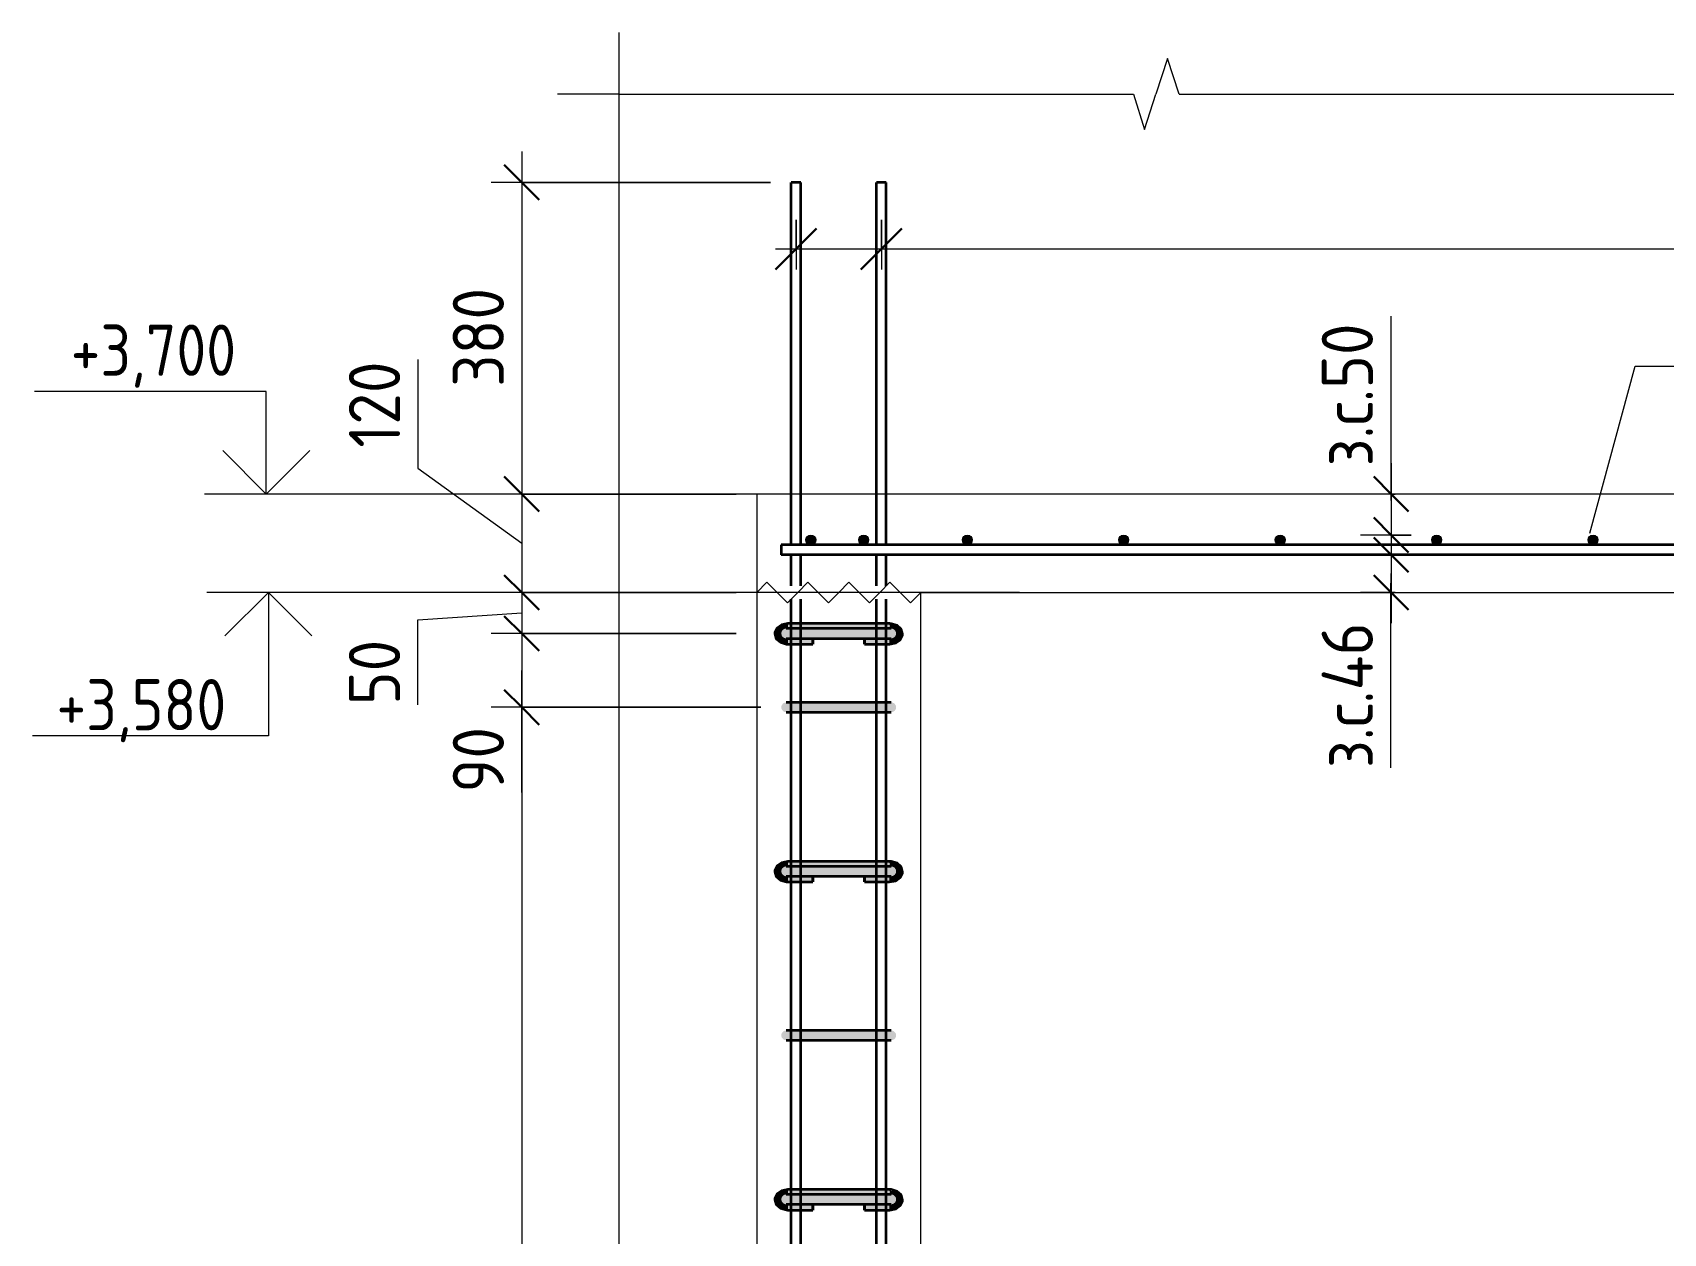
# Model space of a CAD drawing. Header units: millimetres. Extents: x -420 to 46222, y -4716 to 36443.
# Drawn here: x 34207 to 36195, y 2799 to 4263 of the extents above; entities that cross this region are included whole.
import ezdxf

# ---------------------------------------------------------------- set-up
doc = ezdxf.new("R2010")
doc.units = ezdxf.units.MM
for name, color, linetype, lineweight in [('AA_Dim', 7, 'Continuous', 9), ('AA_Dim-25', 7, 'Continuous', 9), ('AA_Oformlenie', 7, 'Continuous', 9), ('AA_Vinoska', 7, 'Continuous', 9), ('AA_Visotnaya otmetka', 7, 'Continuous', 9), ('AF_Perekritie_Опалубка', 253, 'Continuous', 20), ('AF_Stena_Опалубка', 253, 'Continuous', 20), ('KR_Armatura', 7, 'Continuous', 20), ('KR_Armatura_Tonkie', 7, 'Continuous', 20)]:
    doc.layers.add(name, color=color, linetype=linetype, lineweight=lineweight)
doc.styles.add('ISOCPEUR_6', font='isocpeur.ttf', dxfattribs={"width": 0.9, "height": 62.5})
doc.styles.add('ISOCPEUR_7', font='isocpeur.ttf', dxfattribs={"width": 0.85, "height": 62.5})
doc.dimstyles.new('00_Точн_3_знака__прозр__2', dxfattribs={"dimscale": 304.8, "dimtxt": 62.248823, "dimasz": 0.139436, "dimexe": 0.123031, "dimexo": 0.082021, "dimgap": 0.008202, "dimtad": 1, "dimdec": 3, "dimrnd": 0.001, "dimdsep": 46, "dimtxsty": 'ISOCPEUR_6', "dimblk1": 'OBLIQUE', "dimblk2": 'OBLIQUE', "dimsah": 1, "dimcen": 0.09, "dimdle": 0.123031, "dimazin": 0, "dimtfac": 1, "dimtdec": 4, "dimtix": 1, "dimtmove": 1, "dimatfit": 3, "dimfxl": 1, "dimtvp": 1, "dimtolj": 1, "dimtzin": 0, "dimlwd": 18, "dimlwe": 18, "dimarcsym": 2})
doc.dimstyles.new('00_Точн_3_знака__прозр__3', dxfattribs={"dimscale": 304.8, "dimtxt": 62.248823, "dimasz": 0.139436, "dimexe": 0.123031, "dimexo": 0.082021, "dimgap": 0.008202, "dimtad": 1, "dimdec": 3, "dimrnd": 0.001, "dimdsep": 46, "dimtxsty": 'ISOCPEUR_6', "dimblk1": 'OBLIQUE', "dimblk2": 'OBLIQUE', "dimsah": 1, "dimcen": 0.09, "dimdle": 0.123031, "dimazin": 0, "dimtfac": 1, "dimtdec": 4, "dimtix": 1, "dimtmove": 0, "dimatfit": 3, "dimfxl": 1, "dimtvp": 1, "dimtolj": 1, "dimtzin": 0, "dimlwd": 18, "dimlwe": 18, "dimarcsym": 2})
doc.dimstyles.new('10_Раскладка_арматуры_с_засечками_3', dxfattribs={"dimscale": 304.8, "dimtxt": 0.18, "dimasz": 0.164042, "dimexe": 0.082021, "dimexo": 0, "dimgap": 0, "dimtad": 1, "dimdec": 3, "dimrnd": 0.001, "dimdsep": 46, "dimtxsty": 'ISOCPEUR_7', "dimblk1": 'OBLIQUE', "dimblk2": 'OBLIQUE', "dimsah": 1, "dimcen": 0.09, "dimdle": 0.082021, "dimazin": 0, "dimtfac": 1, "dimtdec": 4, "dimtix": 1, "dimtmove": 0, "dimatfit": 3, "dimfxl": 1, "dimtvp": 1, "dimtolj": 1, "dimtzin": 0, "dimlwd": 18, "dimlwe": 18, "dimarcsym": 2})

# ---------------------------------------------------------------- blocks, each defined once
blk = doc.blocks.new('261_Шпилька массив _НесАрм_РабПлоск_ - 8 А240-4188169-1-1 Армирование')
at = {"layer": 'KR_Armatura_Tonkie', "lineweight": 35}
for points in [[(-34471.9, 3517), (-34471.9, 3523.8), (-34474.8, 3524.1), (-34476.1, 3524.4), (-34477.7, 3525.4), (-34478.8, 3526.5), (-34479.2, 3527), (-34479.9, 3529.4), (-34480, 3530.2), (-34479.5, 3532.4), (-34478.8, 3533.6), (-34477.4, 3534.9), (-34476, 3535.6), (-34474.6, 3535.9), (-34471.9, 3536), (-34471.9, 3540.8), (-34478, 3540), (-34483.2, 3537.5), (-34486.8, 3533.3), (-34487.9, 3529.5), (-34486.7, 3525.2), (-34484.3, 3521.6), (-34479.4, 3518.5), (-34474.2, 3517.5)], [(-34395, 3540.8), (-34348.1, 3540.8), (-34348.1, 3542), (-34471.9, 3541.9), (-34471.9, 3540.8), (-34452, 3540.8)], [(-34468.5, 3536), (-34348.1, 3536), (-34348.1, 3540.8), (-34471.9, 3540.8), (-34471.9, 3536), (-34469.2, 3536)], [(-34333.3, 3533.8), (-34336.1, 3537.2), (-34340.6, 3540.4), (-34342, 3541), (-34348.1, 3541.9), (-34348.1, 3540.8), (-34342, 3540), (-34336.8, 3537.5)], [(-34348.1, 3517), (-34341.9, 3518), (-34339.4, 3519.2), (-34336.1, 3521.9), (-34333.3, 3525.2), (-34332.1, 3529.5), (-34333.3, 3533.8), (-34336.8, 3537.5), (-34342.2, 3540), (-34348.1, 3540.8), (-34347.9, 3536), (-34344.4, 3535.8), (-34342.6, 3534.9), (-34341.3, 3533.6), (-34340.5, 3532.3), (-34340.2, 3531.6), (-34340.1, 3529.3), (-34340.2, 3528.4), (-34341.3, 3526.3), (-34341.8, 3525.8), (-34343.7, 3524.5), (-34345.2, 3524.1), (-34348.1, 3523.8), (-34348.1, 3517.2)], [(-34441.6, 3517), (-34441.6, 3523.8), (-34471.9, 3523.8), (-34471.9, 3517), (-34452, 3517)], [(-34378.4, 3517), (-34348.1, 3517.2), (-34348.1, 3523.8), (-34378.4, 3523.8), (-34378.4, 3517.2)], [(-34471.9, 3227), (-34471.9, 3233.8), (-34474.8, 3234.1), (-34476.1, 3234.4), (-34477.7, 3235.4), (-34478.8, 3236.5), (-34479.2, 3237), (-34479.9, 3239.4), (-34480, 3240.2), (-34479.5, 3242.4), (-34478.8, 3243.6), (-34477.4, 3244.9), (-34476, 3245.6), (-34474.6, 3245.9), (-34471.9, 3246), (-34471.9, 3250.8), (-34478, 3250), (-34483.2, 3247.5), (-34486.7, 3243.8), (-34487.9, 3239.5), (-34486.7, 3235.2), (-34484.3, 3231.6), (-34479.4, 3228.5), (-34474.4, 3227.5)], [(-34348.1, 3250.8), (-34348.1, 3252), (-34471.9, 3251.9), (-34471.9, 3250.8), (-34352, 3250.8)], [(-34471.9, 3246), (-34348.1, 3246), (-34348.1, 3250.8), (-34471.9, 3250.8), (-34471.9, 3247)], [(-34333.3, 3243.8), (-34336.1, 3247.2), (-34340.6, 3250.4), (-34342, 3251), (-34348.1, 3251.9), (-34348.1, 3250.8), (-34342, 3250), (-34336.8, 3247.5)], [(-34348.1, 3227), (-34341.9, 3228), (-34339.4, 3229.2), (-34336.1, 3231.9), (-34333.3, 3235.2), (-34332.1, 3239.5), (-34333.3, 3243.8), (-34336.8, 3247.5), (-34342.2, 3250), (-34348.1, 3250.8), (-34347.9, 3246), (-34344.4, 3245.8), (-34342.6, 3244.9), (-34341.3, 3243.6), (-34340.5, 3242.3), (-34340.2, 3241.6), (-34340.1, 3239.3), (-34340.2, 3238.4), (-34341.3, 3236.3), (-34341.8, 3235.8), (-34343.7, 3234.5), (-34345.2, 3234.1), (-34348.1, 3233.8), (-34348.1, 3227.2)], [(-34456, 3227), (-34441.6, 3227.2), (-34441.6, 3233.8), (-34471.9, 3233.8), (-34471.9, 3227), (-34468, 3227)], [(-34364, 3227), (-34348.1, 3227.2), (-34348.1, 3233.8), (-34378.4, 3233.8), (-34378.4, 3227), (-34366.5, 3227)], [(-34471.9, 2827), (-34471.9, 2833.8), (-34474.8, 2834.1), (-34476.1, 2834.4), (-34477.7, 2835.4), (-34478.8, 2836.5), (-34479.2, 2837), (-34479.9, 2839.4), (-34480, 2840.2), (-34479.5, 2842.4), (-34478.8, 2843.6), (-34477.4, 2844.9), (-34476, 2845.6), (-34474.6, 2845.9), (-34471.9, 2846), (-34471.9, 2850.8), (-34478, 2850), (-34483.2, 2847.5), (-34486.7, 2843.8), (-34487.9, 2839.5), (-34486.4, 2834.7), (-34484.3, 2831.6), (-34479.4, 2828.5), (-34474.4, 2827.5)], [(-34468, 2850.8), (-34348.1, 2850.8), (-34348.1, 2852), (-34471.9, 2851.9), (-34471.9, 2850.8)], [(-34463.5, 2846), (-34348.1, 2846), (-34348.1, 2850.8), (-34471.9, 2850.6), (-34471.9, 2846), (-34468, 2846)], [(-34333.3, 2843.8), (-34336.1, 2847.2), (-34340.6, 2850.4), (-34342, 2851), (-34348.1, 2851.9), (-34348.1, 2850.8), (-34342, 2850), (-34336.8, 2847.5)], [(-34348.1, 2827), (-34341.9, 2828), (-34339.4, 2829.2), (-34336.1, 2831.9), (-34333.3, 2835.2), (-34332.1, 2839.5), (-34333.3, 2843.8), (-34336.8, 2847.5), (-34342.2, 2850), (-34348.1, 2850.6), (-34347.9, 2846), (-34344.4, 2845.8), (-34342.6, 2844.9), (-34341.3, 2843.6), (-34340.5, 2842.3), (-34340.2, 2841.6), (-34340.1, 2839.3), (-34340.2, 2838.4), (-34341.3, 2836.3), (-34341.8, 2835.8), (-34343.7, 2834.5), (-34345.2, 2834.1), (-34348.1, 2833.8), (-34348.1, 2827.2)], [(-34456, 2827), (-34441.6, 2827.2), (-34441.6, 2833.8), (-34471.9, 2833.8), (-34471.9, 2827), (-34468, 2827)], [(-34352, 2827), (-34348.1, 2827.2), (-34348.1, 2833.8), (-34378.4, 2833.8), (-34378.4, 2827), (-34364, 2827)]]:
    blk.add_hatch(color=256, dxfattribs=at).paths.add_polyline_path(points)
h = blk.add_hatch(color=256, dxfattribs=at)
h.paths.add_polyline_path([(-34471.9, 3523.8), (-34472.1, 3524), (-34472.7, 3524)])
h.paths.add_polyline_path([(-34486.7, 3533.8), (-34483.2, 3537.5), (-34477.5, 3540), (-34471.9, 3540.8), (-34471.9, 3542), (-34479.4, 3540.5), (-34484.3, 3537.4)])
h = blk.add_hatch(color=256, dxfattribs=at)
h.paths.add_polyline_path([(-34471.9, 3233.8), (-34472.1, 3234), (-34472.7, 3234)])
h.paths.add_polyline_path([(-34486.7, 3243.8), (-34483.2, 3247.5), (-34477.5, 3250), (-34471.9, 3250.8), (-34471.9, 3252), (-34479.4, 3250.5), (-34484.3, 3247.4)])
h = blk.add_hatch(color=256, dxfattribs=at)
h.paths.add_polyline_path([(-34471.9, 2833.8), (-34472.1, 2834), (-34472.7, 2834)])
h.paths.add_polyline_path([(-34486.7, 2843.8), (-34483.2, 2847.5), (-34478, 2850), (-34471.9, 2850.8), (-34471.9, 2852), (-34479.4, 2850.5), (-34484.3, 2847.4)])
for p, q in [((-34468, 3542), (-34471.9, 3542)), ((-34456, 3542), (-34468, 3542)), ((-34364, 3542), (-34456, 3542)), ((-34352, 3542), (-34364, 3542)), ((-34348.1, 3542), (-34352, 3542)), ((-34441.6, 3523.8), (-34441.6, 3517)), ((-34441.6, 3518.2), (-34441.6, 3523.8)), ((-34378.4, 3523.8), (-34378.4, 3518.2)), ((-34378.4, 3517), (-34378.4, 3523.8)), ((-34471.9, 3517), (-34468, 3517)), ((-34468, 3517), (-34456, 3517)), ((-34456, 3517), (-34441.6, 3517)), ((-34441.6, 3517.6), (-34441.6, 3518.2)), ((-34441.6, 3517.2), (-34441.6, 3517.4)), ((-34378.4, 3518.2), (-34378.4, 3517.6)), ((-34378.4, 3517.4), (-34378.4, 3517.2)), ((-34378.4, 3517), (-34364, 3517)), ((-34364, 3517), (-34352, 3517)), ((-34352, 3517), (-34348.1, 3517)), ((-34468, 3252), (-34471.9, 3252)), ((-34456, 3252), (-34468, 3252)), ((-34364, 3252), (-34456, 3252)), ((-34352, 3252), (-34364, 3252)), ((-34348.1, 3252), (-34352, 3252)), ((-34471.9, 3227), (-34468, 3227)), ((-34468, 3227), (-34456, 3227)), ((-34456, 3227), (-34441.6, 3227)), ((-34441.6, 3233.8), (-34441.6, 3227)), ((-34441.6, 3228.2), (-34441.6, 3233.8)), ((-34441.6, 3227.2), (-34441.6, 3228.2)), ((-34378.4, 3233.8), (-34378.4, 3228.2)), ((-34378.4, 3227), (-34378.4, 3233.8)), ((-34378.4, 3228.2), (-34378.4, 3227.2)), ((-34378.4, 3227), (-34364, 3227)), ((-34364, 3227), (-34352, 3227)), ((-34352, 3227), (-34348.1, 3227)), ((-34468, 2852), (-34471.9, 2852)), ((-34456, 2852), (-34468, 2852)), ((-34364, 2852), (-34456, 2852)), ((-34352, 2852), (-34364, 2852)), ((-34348.1, 2852), (-34352, 2852)), ((-34471.9, 2827), (-34468, 2827)), ((-34468, 2827), (-34456, 2827)), ((-34456, 2827), (-34441.6, 2827)), ((-34441.6, 2833.8), (-34441.6, 2827)), ((-34441.6, 2828.2), (-34441.6, 2833.8)), ((-34441.6, 2827.2), (-34441.6, 2828.2)), ((-34378.4, 2833.8), (-34378.4, 2828.2)), ((-34378.4, 2827), (-34378.4, 2833.8)), ((-34378.4, 2828.2), (-34378.4, 2827.2)), ((-34378.4, 2827), (-34364, 2827)), ((-34364, 2827), (-34352, 2827)), ((-34352, 2827), (-34348.1, 2827))]:
    blk.add_line(p, q, dxfattribs=at)
at = {"layer": 'KR_Armatura_Tonkie', "lineweight": 35, "flags": 128}
for points in [[(-34471.9, 3542), (-34479.5, 3540.5), (-34485.1, 3536.6), (-34487.8, 3531.1), (-34487.9, 3529.5)], [(-34332.1, 3529.5), (-34333.9, 3535.4), (-34338.9, 3539.8), (-34346.2, 3541.9), (-34348.1, 3542)], [(-34487.9, 3529.5), (-34486.1, 3523.6), (-34481.1, 3519.2), (-34473.8, 3517.1), (-34471.9, 3517)], [(-34348.1, 3517), (-34340.5, 3518.5), (-34334.9, 3522.4), (-34332.2, 3527.9), (-34332.1, 3529.5)], [(-34471.9, 3252), (-34479.5, 3250.5), (-34485.1, 3246.6), (-34487.8, 3241.1), (-34487.9, 3239.5)], [(-34332.1, 3239.5), (-34333.9, 3245.4), (-34338.9, 3249.8), (-34346.2, 3251.9), (-34348.1, 3252)], [(-34487.9, 3239.5), (-34486.1, 3233.6), (-34481.1, 3229.2), (-34473.8, 3227.1), (-34471.9, 3227)], [(-34348.1, 3227), (-34340.5, 3228.5), (-34334.9, 3232.4), (-34332.2, 3237.9), (-34332.1, 3239.5)], [(-34471.9, 2852), (-34479.5, 2850.5), (-34485.1, 2846.6), (-34487.8, 2841.1), (-34487.9, 2839.5)], [(-34332.1, 2839.5), (-34333.9, 2845.4), (-34338.9, 2849.8), (-34346.2, 2851.9), (-34348.1, 2852)], [(-34487.9, 2839.5), (-34486.1, 2833.6), (-34481.1, 2829.2), (-34473.8, 2827.1), (-34471.9, 2827)], [(-34348.1, 2827), (-34340.5, 2828.5), (-34334.9, 2832.4), (-34332.2, 2837.9), (-34332.1, 2839.5)]]:
    blk.add_lwpolyline(points, dxfattribs=at)
blk = doc.blocks.new('350_Хомут прямоугольный верт _НесАрм_РабПлоск_ - 350_Хомут прямоугольный верт _НесАрм_РабПлоск_-4180899-1-1 Армирование')
at = {"layer": 'KR_Armatura_Tonkie'}
for points in [[(-32434, -2366), (-32408, -2365.8), (-32408, -2354), (-32445.6, -2354.2), (-32447.4, -2355.1), (-32448.2, -2355.8), (-32449.3, -2357.2), (-32449.8, -2358.4), (-32450, -2360), (-32449.8, -2361.6), (-32449.2, -2363), (-32447.7, -2364.6), (-32447, -2365.2), (-32445.6, -2365.8), (-32439.2, -2366), (-32438, -2366)], [(-32408, -2366), (-32352, -2365.8), (-32352, -2354), (-32408, -2354.2), (-32408, -2365.8)], [(-32342.6, -2366), (-32314.4, -2365.8), (-32313, -2365.2), (-32311.8, -2364.2), (-32310.8, -2363), (-32310.2, -2361.6), (-32310, -2360), (-32310.2, -2358.4), (-32310.8, -2357), (-32312.6, -2355.1), (-32313, -2354.8), (-32314.9, -2354.1), (-32318, -2354), (-32352, -2354.2), (-32352, -2366), (-32342.7, -2366)]]:
    blk.add_hatch(color=256, dxfattribs=at).paths.add_polyline_path(points)
at = {"layer": 'KR_Armatura_Tonkie', "lineweight": 35}
for p, q in [((-32352, -2354), (-32408, -2354)), ((-32408, -2366), (-32352, -2366))]:
    blk.add_line(p, q, dxfattribs=at)
at = {"layer": 'KR_Armatura_Tonkie', "lineweight": 35, "flags": 128}
for points in [[(-32438.2, -2354), (-32442.9, -2354), (-32444, -2354)], [(-32426, -2354), (-32430.2, -2354), (-32438, -2354)], [(-32408, -2354), (-32419.7, -2354), (-32426, -2354)], [(-32334, -2354), (-32343.3, -2354), (-32352, -2354)], [(-32322, -2354), (-32323.6, -2354), (-32332.4, -2354), (-32334, -2354)], [(-32316, -2354), (-32318, -2354), (-32322, -2354)], [(-32444, -2366), (-32442, -2366), (-32438, -2366)], [(-32438, -2366), (-32436.4, -2366), (-32427.6, -2366), (-32426, -2366)], [(-32426, -2366), (-32416.7, -2366), (-32408, -2366)], [(-32352, -2366), (-32340.3, -2366), (-32334, -2366)], [(-32334, -2366), (-32329.8, -2366), (-32322, -2366)], [(-32321.8, -2366), (-32317.1, -2366), (-32316, -2366)]]:
    blk.add_lwpolyline(points, dxfattribs=at)
blk = doc.blocks.new('Последовательность узлов - 3мм масшт20 маскировка-904226-1-1 Армирование')
at = {"layer": 'AA_Oformlenie'}
for p, q in [((-34510, 3580), (-34497.5, 3592.5)), ((-34472.5, 3567.5), (-34497.5, 3592.5)), ((-34460, 3580), (-34472.5, 3567.5)), ((-34460, 3580), (-34447.5, 3592.5)), ((-34422.5, 3567.5), (-34447.5, 3592.5)), ((-34410, 3580), (-34422.5, 3567.5)), ((-34410, 3580), (-34397.5, 3592.5)), ((-34372.5, 3567.5), (-34397.5, 3592.5)), ((-34360, 3580), (-34372.5, 3567.5)), ((-34360, 3580), (-34347.5, 3592.5)), ((-34322.5, 3567.5), (-34347.5, 3592.5)), ((-34310, 3580), (-34322.5, 3567.5))]:
    blk.add_line(p, q, dxfattribs=at)
blk = doc.blocks.new('011_Прямоугольник обрыва _ЭлУзла_ - 011_Прямоугольник обрыва _ЭлУзла_-4188884-1-1 Армирование')
at = {"layer": 'AA_Oformlenie'}
for p, q in [((-34677.7, 2367.2), (-34677.7, 4187.6)), ((-34677.7, 4187.6), (-34050.8, 4187.6)), ((-33995.1, 4187.6), (-32741.9, 4187.6))]:
    blk.add_line(p, q, dxfattribs=at)
blk = doc.blocks.new('DIMBLOCK71-1-1 Армирование')
at = {"layer": 'AA_Dim-25', "lineweight": 18}
for p, q in [((34803.2, 4117.5), (34803.2, 3700)), ((35106.6, 4080), (34765.7, 4080)), ((34803.2, 4080), (35106.6, 4080)), ((35064.6, 3700), (34765.7, 3700)), ((34803.2, 3700), (35064.6, 3700))]:
    blk.add_line(p, q, dxfattribs=at)
at = {"layer": 'AA_Dim-25', "lineweight": 30}
for p, q in [((34803.2, 4080), (34781.9, 4101.2)), ((34803.2, 4080), (34824.4, 4058.8)), ((34803.2, 3700), (34781.9, 3721.2)), ((34803.2, 3700), (34824.4, 3678.7))]:
    blk.add_line(p, q, dxfattribs=at)
at = {"layer": 'AA_Dim-25', "color": 0, "lineweight": 18, "insert": (34719, 3830.7), "char_height": 62.5, "width": 142.215, "attachment_point": 1, "rotation": 90, "line_spacing_factor": 1.149209, "style": 'ISOCPEUR_6'}
blk.add_mtext('380', dxfattribs=at)
blk = doc.blocks.new('_Oblique')
at = {"color": 0, "linetype": 'ByBlock', "lineweight": -2}
blk.add_line((-0.5, -0.5), (0.5, 0.5), dxfattribs=at)
blk = doc.blocks.new('DIMBLOCK72-1-1 Армирование')
at = {"layer": 'AA_Dim-25', "lineweight": 18}
for p, q in [((34676.6, 3864.2), (34676.6, 3731.5)), ((34676.6, 3731.5), (34803.2, 3640)), ((35064.6, 3700), (34765.7, 3700)), ((34803.2, 3700), (34803.2, 3580)), ((34803.2, 3700), (35064.6, 3700)), ((35064.6, 3580), (34765.7, 3580)), ((34803.2, 3580), (35064.6, 3580))]:
    blk.add_line(p, q, dxfattribs=at)
at = {"layer": 'AA_Dim-25', "lineweight": 30}
for p, q in [((34803.2, 3700), (34781.9, 3721.2)), ((34803.2, 3700), (34824.4, 3678.7)), ((34803.2, 3580), (34781.9, 3601.2)), ((34803.2, 3580), (34824.4, 3558.7))]:
    blk.add_line(p, q, dxfattribs=at)
at = {"layer": 'AA_Dim-25', "color": 0, "lineweight": 18, "insert": (34592.4, 3756.5), "char_height": 62.5, "width": 129.286, "attachment_point": 1, "rotation": 90, "line_spacing_factor": 1.149209, "style": 'ISOCPEUR_6'}
blk.add_mtext('120', dxfattribs=at)
blk = doc.blocks.new('DIMBLOCK73-1-1 Армирование')
at = {"layer": 'AA_Dim-25', "lineweight": 30}
for p, q in [((34803.2, 3580), (34781.9, 3601.2)), ((34803.2, 3580), (34824.4, 3558.7)), ((34803.2, 3530), (34781.9, 3551.2)), ((34803.2, 3530), (34824.4, 3508.7))]:
    blk.add_line(p, q, dxfattribs=at)
at = {"layer": 'AA_Dim-25', "lineweight": 18}
for p, q in [((35064.6, 3580), (34765.7, 3580)), ((34803.2, 3580), (34803.2, 3530)), ((34803.2, 3580), (35064.6, 3580)), ((34676.6, 3546.8), (34803.2, 3555)), ((34676.6, 3442.8), (34676.6, 3546.8)), ((35064.6, 3530), (34765.7, 3530)), ((34803.2, 3530), (35064.6, 3530))]:
    blk.add_line(p, q, dxfattribs=at)
at = {"layer": 'AA_Dim-25', "color": 0, "lineweight": 18, "insert": (34592.4, 3442.8), "char_height": 62.5, "width": 94.81, "attachment_point": 1, "rotation": 90, "line_spacing_factor": 1.149209, "style": 'ISOCPEUR_6'}
blk.add_mtext('50', dxfattribs=at)
blk = doc.blocks.new('DIMBLOCK74-1-1 Армирование')
at = {"layer": 'AA_Dim-25', "lineweight": 30}
for p, q in [((34803.2, 3530), (34781.9, 3551.2)), ((34803.2, 3530), (34824.4, 3508.7)), ((34803.2, 3440), (34781.9, 3461.3)), ((34803.2, 3440), (34824.4, 3418.8))]:
    blk.add_line(p, q, dxfattribs=at)
at = {"layer": 'AA_Dim-25', "lineweight": 18}
for p, q in [((35064.6, 3530), (34765.7, 3530)), ((34803.2, 3530), (34803.2, 3440)), ((34803.2, 3530), (35064.6, 3530)), ((34803.2, 3440), (34803.2, 3485)), ((35094.6, 3440), (34765.7, 3440)), ((34803.2, 3336), (34803.2, 3440)), ((34803.2, 3440), (35094.6, 3440))]:
    blk.add_line(p, q, dxfattribs=at)
at = {"layer": 'AA_Dim-25', "color": 0, "lineweight": 18, "insert": (34719, 3336), "char_height": 62.5, "width": 94.81, "attachment_point": 1, "rotation": 90, "line_spacing_factor": 1.149209, "style": 'ISOCPEUR_6'}
blk.add_mtext('90', dxfattribs=at)
blk = doc.blocks.new('DIMBLOCK75-1-1 Армирование')
at = {"layer": 'AA_Dim-25', "lineweight": 30}
for p, q in [((34803.2, 3440), (34781.9, 3461.3)), ((34803.2, 3440), (34824.4, 3418.8)), ((34803.2, -2760), (34781.9, -2738.8)), ((34803.2, -2760), (34824.4, -2781.3))]:
    blk.add_line(p, q, dxfattribs=at)
at = {"layer": 'AA_Dim-25', "lineweight": 18}
for p, q in [((35094.6, 3440), (34765.7, 3440)), ((34803.2, 3440), (34803.2, -2760)), ((34803.2, 3440), (35094.6, 3440)), ((35094.6, -2760), (34765.7, -2760)), ((34803.2, -2760), (35094.6, -2760))]:
    blk.add_line(p, q, dxfattribs=at)
at = {"layer": 'AA_Dim-25', "color": 0, "lineweight": 18, "insert": (34719, 128.1), "char_height": 62.5, "width": 508.525, "attachment_point": 1, "rotation": 90, "line_spacing_factor": 1.149209, "style": 'ISOCPEUR_6'}
blk.add_mtext('200х31=6200', dxfattribs=at)
blk = doc.blocks.new('042_М_Арматуры - Диам длина поз _ Комментарий-3662934-1-1 Армирование')
at = {"layer": 'AA_Vinoska'}
blk.add_line((-33404.6, 3856.1), (-33054.6, 3856.1), dxfattribs=at)
blk = doc.blocks.new('DIMBLOCK77-1-1 Армирование')
at = {"layer": 'AA_Dim-25', "lineweight": 18}
for p, q in [((35862.6, 3917), (35862.6, 3708.8)), ((35863.1, 3737.5), (35863.1, 3612.5)), ((35868.1, 3700), (35825.6, 3700)), ((35862.6, 3708.8), (35863.1, 3675)), ((35863.1, 3700), (35868.1, 3700)), ((35887.5, 3650), (35825.6, 3650)), ((35863.1, 3650), (35887.5, 3650))]:
    blk.add_line(p, q, dxfattribs=at)
at = {"layer": 'AA_Dim-25', "lineweight": 30}
for p, q in [((35863.1, 3700), (35841.8, 3721.2)), ((35863.1, 3700), (35884.3, 3678.7)), ((35863.1, 3650), (35841.8, 3671.2)), ((35863.1, 3650), (35884.3, 3628.7))]:
    blk.add_line(p, q, dxfattribs=at)
at = {"layer": 'AA_Dim-25', "color": 0, "lineweight": 18, "insert": (35778.4, 3733.8), "char_height": 62.5, "width": 219.786, "attachment_point": 1, "rotation": 90, "line_spacing_factor": 1.149209, "style": 'ISOCPEUR_6'}
blk.add_mtext('з.с.50', dxfattribs=at)
blk = doc.blocks.new('DIMBLOCK78-1-1 Армирование')
at = {"layer": 'AA_Dim-25', "lineweight": 18}
for p, q in [((35863.1, 3663.5), (35863.1, 3542.5)), ((35868.1, 3626), (35825.6, 3626)), ((35863.1, 3626), (35868.1, 3626)), ((35862.6, 3580.1), (35863.1, 3603)), ((35868.1, 3580), (35825.6, 3580)), ((35862.6, 3366), (35862.6, 3580.1)), ((35863.1, 3580), (35868.1, 3580))]:
    blk.add_line(p, q, dxfattribs=at)
at = {"layer": 'AA_Dim-25', "lineweight": 30}
for p, q in [((35863.1, 3626), (35841.8, 3647.2)), ((35863.1, 3626), (35884.3, 3604.7)), ((35863.1, 3580), (35841.8, 3601.2)), ((35863.1, 3580), (35884.3, 3558.7))]:
    blk.add_line(p, q, dxfattribs=at)
at = {"layer": 'AA_Dim-25', "color": 0, "lineweight": 18, "insert": (35778.4, 3366), "char_height": 62.5, "width": 226.969, "attachment_point": 1, "rotation": 90, "line_spacing_factor": 1.149209, "style": 'ISOCPEUR_6'}
blk.add_mtext('з.с.46', dxfattribs=at)
blk = doc.blocks.new('Высотные отметки - Стрелка вверх-400292-1-1 Армирование')
at = {"layer": 'AA_Vinoska'}
for p, q in [((-35104.8, -2685), (-35387.3, -2685)), ((-35104.8, -2810), (-35104.8, -2685)), ((-35104.8, -2810), (-35157.8, -2757)), ((-35104.8, -2810), (-35051.7, -2757)), ((-35029.8, -2810), (-35179.8, -2810))]:
    blk.add_line(p, q, dxfattribs=at)
blk = doc.blocks.new('Высотные отметки - Стрелка вниз высокая-400290-1-1 Армирование')
at = {"layer": 'AA_Vinoska'}
for p, q in [((-35030.2, 3580), (-35180.2, 3580)), ((-35105.2, 3580), (-35158.3, 3527)), ((-35105.2, 3580), (-35105.2, 3405)), ((-35105.2, 3580), (-35052.2, 3527)), ((-35105.2, 3405), (-35392.7, 3405))]:
    blk.add_line(p, q, dxfattribs=at)
blk = doc.blocks.new('DIMBLOCK82-1-1 Армирование')
at = {"layer": 'AA_Dim-25', "lineweight": 18}
for p, q in [((35137.6, 4034.3), (35137.6, 3973.9)), ((35137.6, 3998.9), (35137.6, 4034.3)), ((35241.6, 4034.3), (35241.6, 3973.9)), ((35241.6, 3998.9), (35241.6, 4034.3)), ((35112.6, 3998.9), (35241.6, 3998.9))]:
    blk.add_line(p, q, dxfattribs=at)
at = {"layer": 'AA_Dim-25', "lineweight": 30}
for p, q in [((35137.6, 3998.9), (35162.6, 4023.9)), ((35241.6, 3998.9), (35266.6, 4023.9)), ((35137.6, 3998.9), (35112.6, 3973.9)), ((35241.6, 3998.9), (35216.6, 3973.9))]:
    blk.add_line(p, q, dxfattribs=at)
blk = doc.blocks.new('DIMBLOCK83-1-1 Армирование')
at = {"layer": 'AA_Dim-25', "lineweight": 18}
for p, q in [((35241.6, 4034.3), (35241.6, 3973.9)), ((35241.6, 3998.9), (35241.6, 4034.3)), ((37167.6, 4034.3), (37167.6, 3973.9)), ((37167.6, 3998.9), (37167.6, 4034.3)), ((35241.6, 3998.9), (37167.6, 3998.9))]:
    blk.add_line(p, q, dxfattribs=at)
at = {"layer": 'AA_Dim-25', "lineweight": 30}
for p, q in [((35241.6, 3998.9), (35266.6, 4023.9)), ((37167.6, 3998.9), (37192.6, 4023.9)), ((35241.6, 3998.9), (35216.6, 3973.9)), ((37167.6, 3998.9), (37142.6, 3973.9))]:
    blk.add_line(p, q, dxfattribs=at)

msp = doc.modelspace()

# ---------------------------------------------------------------- hatches: boundary and pattern name
at = {"layer": 'KR_Armatura'}
h = msp.add_hatch(color=256, dxfattribs=at)
edge = h.paths.add_edge_path()
edge.add_arc((35155.5667, 3644), 6, 0, 360)
for points in [[(35152.5667, 3638.8038), (35158.5667, 3638.8038), (35161.5667, 3644), (35158.5667, 3649.1961), (35152.5667, 3649.1961), (35149.5667, 3644)], [(35222.9648, 3638.8038), (35225.9648, 3644), (35222.9648, 3649.1961), (35216.9648, 3649.1961), (35213.9648, 3644), (35216.9648, 3638.8038)], [(35343.294, 3638.8038), (35349.294, 3638.8038), (35352.294, 3644), (35349.294, 3649.1961), (35343.294, 3649.1961), (35340.294, 3644)], [(35534.0213, 3638.8038), (35540.0213, 3638.8038), (35543.0213, 3644), (35540.0213, 3649.1961), (35534.0213, 3649.1961), (35531.0213, 3644)], [(35724.7486, 3638.8038), (35730.7486, 3638.8038), (35733.7486, 3644), (35730.7486, 3649.1961), (35724.7486, 3649.1961), (35721.7486, 3644)], [(35915.4758, 3638.8038), (35921.4758, 3638.8038), (35924.4758, 3644), (35921.4758, 3649.1961), (35915.4758, 3649.1961), (35912.4758, 3644)], [(36106.2031, 3638.8038), (36112.2031, 3638.8038), (36115.2031, 3644), (36112.2031, 3649.1961), (36106.2031, 3649.1961), (36103.2031, 3644)]]:
    msp.add_hatch(color=256, dxfattribs=at).paths.add_polyline_path(points)
h = msp.add_hatch(color=256, dxfattribs=at)
edge = h.paths.add_edge_path()
edge.add_arc((35219.9648, 3644), 6, 0, 360)
h = msp.add_hatch(color=256, dxfattribs=at)
edge = h.paths.add_edge_path()
edge.add_arc((35346.294, 3644), 6, 0, 360)
h = msp.add_hatch(color=256, dxfattribs=at)
edge = h.paths.add_edge_path()
edge.add_arc((35537.0213, 3644), 6, 0, 360)
h = msp.add_hatch(color=256, dxfattribs=at)
edge = h.paths.add_edge_path()
edge.add_arc((35727.7486, 3644), 6, 0, 360)
h = msp.add_hatch(color=256, dxfattribs=at)
edge = h.paths.add_edge_path()
edge.add_arc((35918.4758, 3644), 6, 0, 360)
h = msp.add_hatch(color=256, dxfattribs=at)
edge = h.paths.add_edge_path()
edge.add_arc((36109.2031, 3644), 6, 0, 360)

# ---------------------------------------------------------------- linework, layer by layer
at = {"layer": 'AA_Vinoska'}
for p, q in [((34921.8623, 4187.5971), (34921.8623, 4262.5971)), ((35590.3656, 4230.9221), (35576.2884, 4187.5971)), ((35604.4428, 4187.5971), (35590.3656, 4230.9221)), ((34921.8623, 4187.5971), (34846.8623, 4187.5971)), ((35548.7884, 4187.5971), (35562.5384, 4144.2958)), ((35562.5384, 4144.2958), (35576.2884, 4187.5971)), ((36105.254, 3652.2401), (36160.7089, 3856.1087)), ((36160.7089, 3856.1087), (36194.9585, 3856.1087))]:
    msp.add_line(p, q, dxfattribs=at)
at = {"layer": 'AA_Visotnaya otmetka'}
for p, q in [((35382.5862, 3700), (34491.5851, 3700)), ((35382.5862, 3700), (35382.5862, 3700)), ((35410.0016, 3580), (34494.3266, 3580)), ((35410.0016, 3580), (35410.0016, 3580))]:
    msp.add_line(p, q, dxfattribs=at)
at = {"layer": 'AF_Perekritie_Опалубка'}
for p, q in [((35131.5667, 3700), (35089.5667, 3700)), ((35089.5667, 3700), (35089.5667, 3580)), ((35143.5667, 3700), (35131.5667, 3700)), ((35235.5667, 3700), (35143.5667, 3700)), ((35247.5667, 3700), (35235.5667, 3700)), ((37161.5667, 3700), (35247.5667, 3700)), ((35289.5667, 3580), (37119.5667, 3580))]:
    msp.add_line(p, q, dxfattribs=at)
at = {"layer": 'AF_Stena_Опалубка'}
for p, q in [((35089.5667, 3580), (35089.5667, -2810)), ((35289.5667, -2810), (35289.5667, 3580))]:
    msp.add_line(p, q, dxfattribs=at)
at = {"layer": 'KR_Armatura'}
for p, q in [((35152.5667, 3649.1961), (35149.5667, 3644)), ((35149.5667, 3644), (35152.5667, 3638.8038)), ((35158.5667, 3649.1961), (35152.5667, 3649.1961)), ((35152.5667, 3638.8038), (35158.5667, 3638.8038)), ((35161.5667, 3644), (35158.5667, 3649.1961)), ((35158.5667, 3638.8038), (35161.5667, 3644)), ((35216.9648, 3649.1961), (35213.9648, 3644)), ((35213.9648, 3644), (35216.9648, 3638.8038)), ((35222.9648, 3649.1961), (35216.9648, 3649.1961)), ((35216.9648, 3638.8038), (35222.9648, 3638.8038)), ((35225.9648, 3644), (35222.9648, 3649.1961)), ((35222.9648, 3638.8038), (35225.9648, 3644)), ((35343.294, 3649.1961), (35340.294, 3644)), ((35340.294, 3644), (35343.294, 3638.8038)), ((35349.294, 3649.1961), (35343.294, 3649.1961)), ((35343.294, 3638.8038), (35349.294, 3638.8038)), ((35352.294, 3644), (35349.294, 3649.1961)), ((35349.294, 3638.8038), (35352.294, 3644)), ((35534.0213, 3649.1961), (35531.0213, 3644)), ((35531.0213, 3644), (35534.0213, 3638.8038)), ((35540.0213, 3649.1961), (35534.0213, 3649.1961)), ((35534.0213, 3638.8038), (35540.0213, 3638.8038)), ((35543.0213, 3644), (35540.0213, 3649.1961)), ((35540.0213, 3638.8038), (35543.0213, 3644)), ((35724.7486, 3649.1961), (35721.7486, 3644)), ((35721.7486, 3644), (35724.7486, 3638.8038)), ((35730.7486, 3649.1961), (35724.7486, 3649.1961)), ((35724.7486, 3638.8038), (35730.7486, 3638.8038)), ((35733.7486, 3644), (35730.7486, 3649.1961)), ((35730.7486, 3638.8038), (35733.7486, 3644)), ((35915.4758, 3649.1961), (35912.4758, 3644)), ((35912.4758, 3644), (35915.4758, 3638.8038)), ((35921.4758, 3649.1961), (35915.4758, 3649.1961)), ((35915.4758, 3638.8038), (35921.4758, 3638.8038)), ((35924.4758, 3644), (35921.4758, 3649.1961)), ((35921.4758, 3638.8038), (35924.4758, 3644)), ((36106.2031, 3649.1961), (36103.2031, 3644)), ((36103.2031, 3644), (36106.2031, 3638.8038)), ((36112.2031, 3649.1961), (36106.2031, 3649.1961)), ((36106.2031, 3638.8038), (36112.2031, 3638.8038)), ((36115.2031, 3644), (36112.2031, 3649.1961)), ((36112.2031, 3638.8038), (36115.2031, 3644))]:
    msp.add_line(p, q, dxfattribs=at)
for centre in [(35155.5667, 3644), (35219.9648, 3644), (35346.294, 3644), (35537.0213, 3644), (35727.7486, 3644), (35918.4758, 3644), (36109.2031, 3644)]:
    msp.add_circle(centre, 6, dxfattribs=at)
at = {"layer": 'KR_Armatura_Tonkie', "lineweight": 35}
for p, q in [((35143.5667, 4080), (35131.5667, 4080)), ((35131.5667, 3638), (35131.5667, 4080)), ((35143.5667, 4080), (35131.5667, 4080)), ((35131.5667, 3638), (35131.5667, 4080)), ((35143.5667, 3638), (35143.5667, 4080)), ((35143.5667, 3638), (35143.5667, 4080)), ((35247.5667, 4080), (35235.5667, 4080)), ((35235.5667, 3638), (35235.5667, 4080)), ((35247.5667, 4080), (35235.5667, 4080)), ((35235.5667, 3638), (35235.5667, 4080)), ((35247.5667, 3638), (35247.5667, 4080)), ((35247.5667, 3638), (35247.5667, 4080)), ((37289.5667, 3638), (35119.5667, 3638)), ((35119.5667, 3638), (35119.5667, 3626)), ((37289.5667, 3626), (35119.5667, 3626)), ((35131.5667, 3588), (35131.5667, 3626)), ((35131.5667, 3588), (35131.5667, 3626)), ((35143.5667, 3588), (35143.5667, 3626)), ((35143.5667, 3588), (35143.5667, 3626)), ((35235.5667, 3588), (35235.5667, 3626)), ((35235.5667, 3588), (35235.5667, 3626)), ((35247.5667, 3588), (35247.5667, 3626)), ((35247.5667, 3588), (35247.5667, 3626)), ((35131.5667, -2802), (35131.5667, 3572)), ((35131.5667, -2802), (35131.5667, 3572)), ((35143.5667, -2802), (35143.5667, 3572)), ((35143.5667, -2802), (35143.5667, 3572)), ((35235.5667, -2802), (35235.5667, 3572)), ((35235.5667, -2802), (35235.5667, 3572)), ((35247.5667, -2802), (35247.5667, 3572)), ((35247.5667, -2802), (35247.5667, 3572))]:
    msp.add_line(p, q, dxfattribs=at)

# ---------------------------------------------------------------- block references
at = {"layer": 'AA_Oformlenie'}
for name in ['011_Прямоугольник обрыва _ЭлУзла_ - 011_Прямоугольник обрыва _ЭлУзла_-4188884-1-1 Армирование', 'Последовательность узлов - 3мм масшт20 маскировка-904226-1-1 Армирование']:
    msp.add_blockref(name, (69599.5667, 0), dxfattribs=at)
at = {"layer": 'AA_Vinoska'}
for name in ['042_М_Арматуры - Диам длина поз _ Комментарий-3662934-1-1 Армирование', 'Высотные отметки - Стрелка вниз высокая-400290-1-1 Армирование']:
    msp.add_blockref(name, (69599.5667, 0), dxfattribs=at)
at = {"layer": 'AA_Visotnaya otmetka'}
msp.add_blockref('Высотные отметки - Стрелка вверх-400292-1-1 Армирование', (69596.3455, 6510), dxfattribs=at)
at = {"layer": 'KR_Armatura'}
for p in [(67569.5667, 5890), (67569.5667, 5800), (67569.5667, 5600), (67569.5667, 5400), (67569.5667, 5200)]:
    msp.add_blockref('350_Хомут прямоугольный верт _НесАрм_РабПлоск_ - 350_Хомут прямоугольный верт _НесАрм_РабПлоск_-4180899-1-1 Армирование', p, dxfattribs=at)
at = {"layer": 'KR_Armatura_Tonkie', "lineweight": 35}
msp.add_blockref('261_Шпилька массив _НесАрм_РабПлоск_ - 8 А240-4188169-1-1 Армирование', (69599.5667, 0), dxfattribs=at)

# ---------------------------------------------------------------- texts
at = {"layer": 'AA_Visotnaya otmetka', "char_height": 62.5, "width": 242.007515, "attachment_point": 1, "line_spacing_factor": 1.149209, "style": 'ISOCPEUR_7'}
for s, insert in [('+3,700', (34253.2486, 3906.6534)), ('+3,580', (34235.9902, 3474.4442))]:
    msp.add_mtext(s, dxfattribs=dict(at, insert=insert))

# ---------------------------------------------------------------- dimensions: what is measured, and where the dimension line sits
at = {"layer": 'AA_Dim', "lineweight": 18}
for base, p1, p2, override, picture, middle in [((34803.1594, 3700), (35131.5667, 4080), (35089.5667, 3700), {"dimpost": '<>', "dimfxl": 382.31405}, 'DIMBLOCK71-1-1 Армирование', (34769.4094, 3890)), ((34803.1594, -2760), (35119.5667, 3440), (35119.5667, -2760), {"dimpost": '200х31=<>', "dimfxl": 6200}, 'DIMBLOCK75-1-1 Армирование', (34769.4094, 340))]:
    dim = msp.add_linear_dim(base=base, p1=p1, p2=p2, angle=90, dimstyle='00_Точн_3_знака__прозр__3', override=override, dxfattribs=at)
    dim.commit()
    dim.dimension.update_dxf_attribs({"geometry": picture, "text_midpoint": middle})
for base, p1, p2, override, picture, middle in [((35241.5667, 3998.9156), (35137.5667, 4034.2709), (35241.5667, 4034.2709), {"dimpost": '<>', "dimfxl": 104}, 'DIMBLOCK82-1-1 Армирование', (35189.5667, 4030.1656)), ((37167.5667, 3998.9156), (35241.5667, 4034.2709), (37167.5667, 4034.2709), {"dimpost": '<>', "dimfxl": 1926}, 'DIMBLOCK83-1-1 Армирование', (36204.5667, 4030.1656))]:
    dim = msp.add_linear_dim(base=base, p1=p1, p2=p2, dimstyle='10_Раскладка_арматуры_с_засечками_3', override=override, dxfattribs=at)
    dim.commit()
    dim.dimension.update_dxf_attribs({"geometry": picture, "text_midpoint": middle})
for base, p1, p2, override, picture, middle in [((35863.0871, 3650), (35893.1392, 3700), (35912.4758, 3650), {"dimpost": 'з.с.<>', "dimfxl": 53.608837}, 'DIMBLOCK77-1-1 Армирование', (35820.1116, 3843.7157)), ((34803.1594, 3580), (35089.5667, 3700), (35089.5667, 3580), {"dimpost": '<>', "dimfxl": 120}, 'DIMBLOCK72-1-1 Армирование', (34634.0709, 3821.1383)), ((35863.0871, 3580), (35893.1392, 3626), (35893.1392, 3580), {"dimpost": 'з.с.<>', "dimfxl": 46}, 'DIMBLOCK78-1-1 Армирование', (35820.1116, 3479.4652)), ((34803.1594, 3530), (35089.5667, 3580), (35089.5667, 3530), {"dimpost": '<>', "dimfxl": 49.999957}, 'DIMBLOCK73-1-1 Армирование', (34634.0709, 3490.2094)), ((34803.1594, 3440), (35089.5667, 3530), (35119.5667, 3440), {"dimpost": '<>', "dimfxl": 94.86833}, 'DIMBLOCK74-1-1 Армирование', (34760.6726, 3383.3753))]:
    dim = msp.add_linear_dim(base=base, p1=p1, p2=p2, angle=90, dimstyle='00_Точн_3_знака__прозр__2', override=override, dxfattribs=at)
    dim.commit()
    dim.dimension.update_dxf_attribs({"geometry": picture, "text_midpoint": middle, "dimtype": 160, "text_rotation": 90})

doc.saveas('drawing.dxf')
